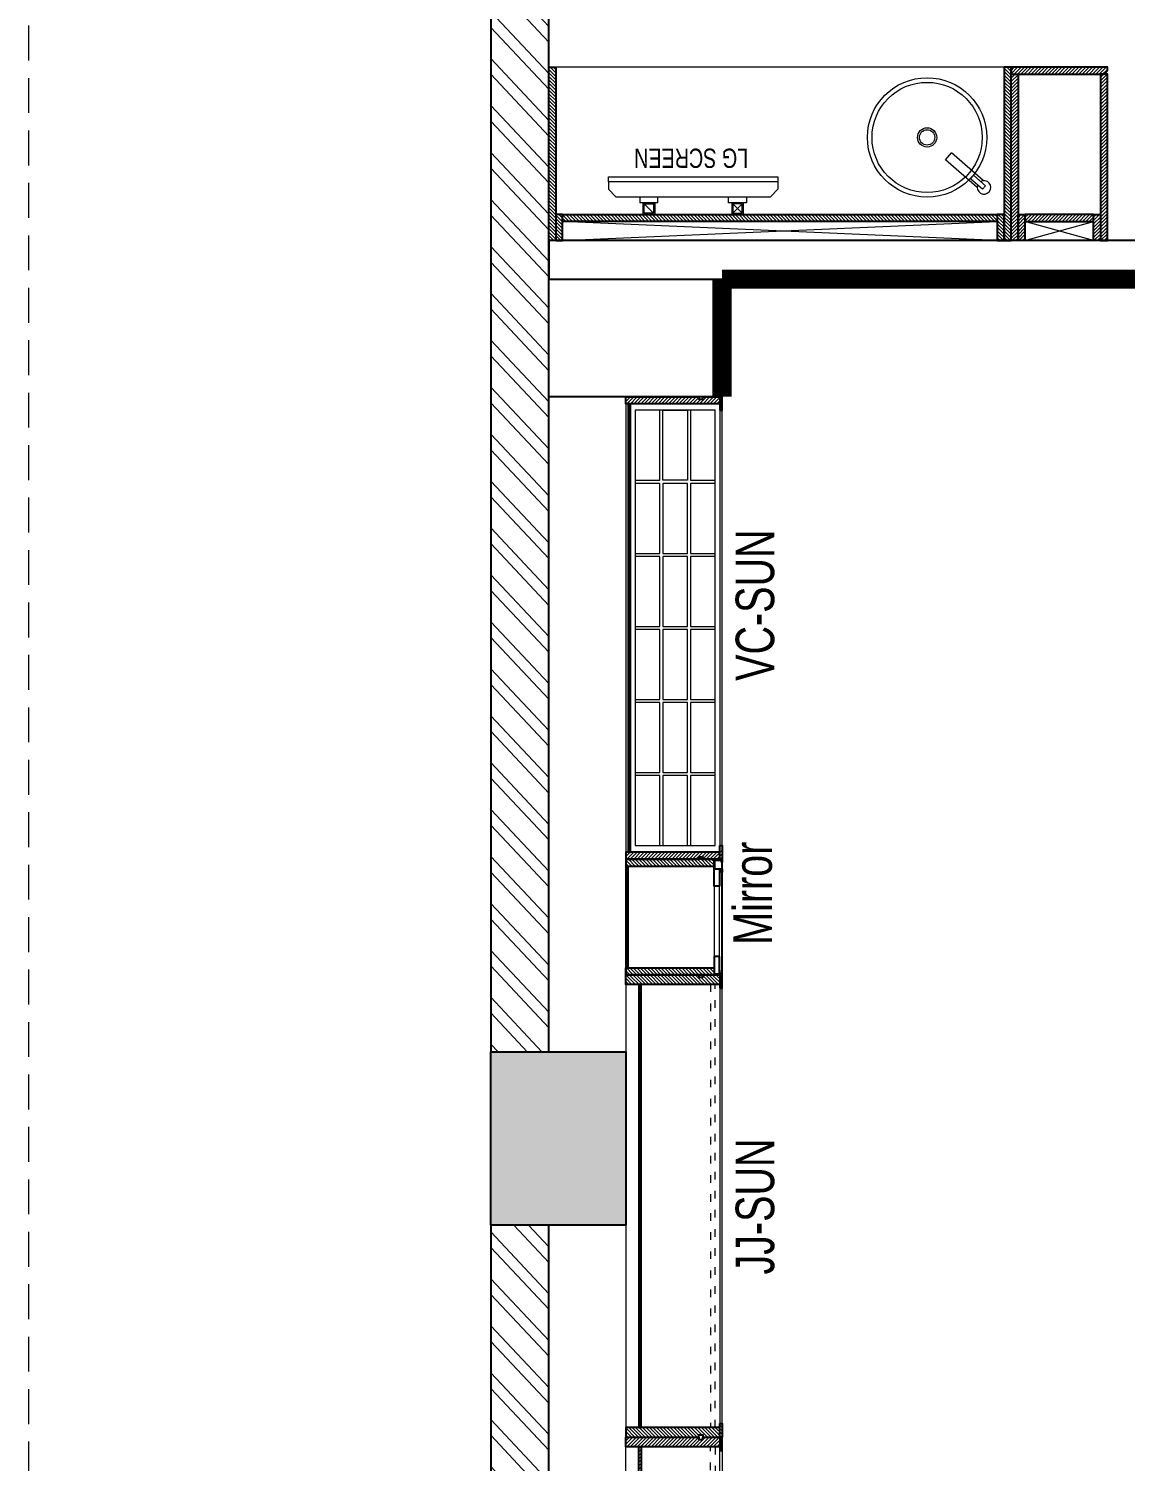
# Model space of a CAD drawing. Header units: feet. Extents: x 6770672 to 6780372, y -5590075 to -5575168.
# Drawn here: x 6770672 to 6773518, y -5581528 to -5577810 of the extents above; entities that cross this region are included whole.
import ezdxf

# ---------------------------------------------------------------- set-up
doc = ezdxf.new("R2010")
doc.units = ezdxf.units.FT
doc.header["$LTSCALE"] = 33
doc.header["$MEASUREMENT"] = 0
doc.linetypes.add('a_p6_plan_L18$0$HIDDEN', pattern=[0.375, 0.25, -0.125])
doc.linetypes.add('ACAD_ISO03W100', pattern=[30, 12, -18])
doc.layers.add('A-WALL', color=1, linetype='Continuous')
doc.layers.add('column', color=10, linetype='Continuous')
for name, color, linetype, lineweight in [('beam', 90, 'Continuous', 9), ('Floor-Unit', 1, 'Continuous', 13), ('LENS-PARTITION', 21, 'Continuous', 25), ('LENS_DIMENSION', 193, 'Continuous', 0), ('LENS_TEXT', 31, 'Continuous', 5), ('LK-FF&E WALL', 1, 'Continuous', 9), ('LK-IT', 3, 'Continuous', 18), ('LK-MIRROR', 133, 'Continuous', 13), ('LN-ELEVATION-1', 81, 'Continuous', 25), ('LN-ELEVATION-2', 103, 'Continuous', 20), ('LN-ELEVATION-3', 125, 'Continuous', 18), ('LN-ELEVATION-4', 145, 'Continuous', 13), ('LN-HATCH', 251, 'Continuous', 0), ('PLANO-TXT', 252, 'Continuous', 5), ('TV', 92, 'Continuous', 18)]:
    doc.layers.add(name, color=color, linetype=linetype, lineweight=lineweight)
doc.styles.add('LK TXT', font='GILC____.TTF', dxfattribs={"height": 100})
doc.styles.get("Standard").update_dxf_attribs({"font": 'GILC____.TTF'})
pattern_1 = [(45, (35858.5, -100655.3575), (-4.4194174, 4.4194174), [])]
pattern_2 = [(45, (7858054.0837, 3504049.203), (-4.4901280605, 4.4901280605), [])]

# ---------------------------------------------------------------- blocks, each defined once
blk = doc.blocks.new('A$C3fdafdbe')
at = {"layer": 'column'}
h = blk.add_hatch(color=8, dxfattribs=at)
h.dxf.hatch_style = 1
h.paths.add_polyline_path([(7625, 13757.5), (7125, 13757.5), (7125, 13207.5), (7625, 13207.5)])
h.paths.add_polyline_path([(1550, 13710), (1200, 13710), (1200, 13260), (1550, 13260)])
h.paths.add_polyline_path([(1550, 8460), (1200, 8460), (1200, 8010), (1550, 8010)])
h.paths.add_polyline_path([(7625, 8507.5), (7125, 8507.5), (7125, 7957.5), (7625, 7957.5)])
h.paths.add_polyline_path([(7480, 860), (7270, 860), (7270, 650), (7480, 650)])
h.paths.add_polyline_path([(1480, 860), (1270, 860), (1270, 650), (1480, 650)])
h.paths.add_polyline_path([(1550, 3210), (1200, 3210), (1200, 2760), (1550, 2760)])
at = {"layer": 'LN-HATCH'}
h = blk.add_hatch(dxfattribs=at)
h.set_pattern_fill('ANSI32', color=256, scale=222, angle=268.1105)
h.set_pattern_definition([(313.1105193, (-3157722.67, 5466645.49), (60.7755651, 56.8937008), []), (313.1105193, (-3157723.96, 5466606.27), (60.7755651, 56.8937008), [])])
h.paths.add_polyline_path([(9550, -710), (9700, -710), (9700, 13410), (9550, 13410)])
h.paths.add_polyline_path([(9700, 13410), (7625, 13410), (7625, 13560), (9700, 13560)])
h.paths.add_polyline_path([(7125, 13410), (1550, 13410), (1550, 13560), (7125, 13560)])
h.paths.add_polyline_path([(1350, 13260), (1200, 13260), (1200, 8460), (1350, 8460)])
h.paths.add_polyline_path([(1350, 8010), (1200, 8010), (1200, 3210), (1350, 3210)])
h.paths.add_polyline_path([(1200, 650), (1270, 650), (1270, 860), (1350, 860), (1350, 2760), (1200, 2760)])
at = {"layer": 'A-WALL'}
for points in [[(1350, 13260), (1200, 13260), (1200, 8460), (1350, 8460)], [(1350, 8010), (1200, 8010), (1200, 3210), (1350, 3210)]]:
    blk.add_lwpolyline(points, close=True, dxfattribs=at)
at = {"layer": 'beam', "linetype": 'a_p6_plan_L18$0$HIDDEN', "lineweight": 5, "ltscale": 11}
blk.add_line((0, 13710), (0, 650), dxfattribs=at)
at = {"layer": 'column'}
blk.add_lwpolyline([(1200, 8460), (1550, 8460), (1550, 8010), (1200, 8010)], close=True, dxfattribs=at)
blk = doc.blocks.new('rtf')
at = {"color": 0, "linetype": 'ByBlock', "lineweight": -2}
for p, q in [((16412.5, -172798.8), (16452.4, -172798.8)), ((16412.5, -172810.8), (16412.5, -172798.8)), ((16425.3, -172793.1), (16535.3, -172793.1)), ((16535.3, -172793.1), (16535.3, -172817.1)), ((16412.5, -172810.8), (16452.4, -172810.8)), ((16425.3, -172817.1), (16535.3, -172817.1))]:
    blk.add_line(p, q, dxfattribs=at)
for centre, radius, start, end in [((16412.5, -172805.1), 17.5, 21.0506, 340.9422), ((16444.5, -172804.8), 9.89, 322.6562, 37.3438)]:
    blk.add_arc(centre, radius, start, end, dxfattribs=at)
blk = doc.blocks.new('dsg')
at = {"color": 0, "linetype": 'ByBlock', "lineweight": -2}
for radius in [155, 143, 25, 20]:
    blk.add_circle((11491.5, -171102.6), radius, dxfattribs=at)
blk.add_blockref('rtf', (-5117.5, 1702.9), dxfattribs=at)
blk = doc.blocks.new('CLINIC - CABINET SINK')
at = {"layer": 'LN-HATCH', "ltscale": 0.5}
h = blk.add_hatch(dxfattribs=at)
h.set_pattern_fill('ANSI31', color=256, scale=2)
h.set_pattern_definition([(45, (4052861.5004, 1708016.356), (-4.4901280605, 4.4901280605), [])])
h.paths.add_polyline_path([(-563.4, 157), (564.6, 157), (564.6, 175), (-563.4, 175)])
h.paths.add_polyline_path([(582.6, 225), (600.6, 225), (600.6, -225), (582.6, -225)])
h.paths.add_polyline_path([(564.6, 225), (582.6, 225), (582.6, 157), (564.6, 157)])
h.paths.add_polyline_path([(-581.4, 225), (-599.4, 225), (-599.4, -225), (-581.4, -225)])
h.paths.add_polyline_path([(-581.4, 225), (-563.4, 225), (-563.4, 157), (-581.4, 157)])
at = {"layer": 'LN-ELEVATION-1', "ltscale": 0.5}
for points in [[(-581.4, 225), (-599.4, 225), (-599.4, -225), (-581.4, -225)], [(-581.4, 225), (-563.4, 225), (-563.4, 157), (-581.4, 157)], [(564.6, 225), (582.6, 225), (582.6, 157), (564.6, 157)], [(582.6, 225), (600.6, 225), (600.6, -225), (582.6, -225)], [(-563.4, 157), (564.6, 157), (564.6, 175), (-563.4, 175)]]:
    blk.add_lwpolyline(points, close=True, dxfattribs=at)
at = {"layer": 'LN-ELEVATION-2', "ltscale": 0.5}
blk.add_line((582.6, -225), (-581.4, -225), dxfattribs=at)
at = {"layer": 'LN-HATCH', "ltscale": 0.5}
for p, q in [((564.6, 225), (-563.4, 175)), ((-563.4, 225), (564.6, 175))]:
    blk.add_line(p, q, dxfattribs=at)
at = {"layer": 'LN-ELEVATION-3', "xscale": -1, "rotation": 41.1558274151866}
blk.add_blockref('dsg', (-103569.3, 136346.7), dxfattribs=at)
blk = doc.blocks.new('CLINIC SCREEN')
at = {"layer": 'TV'}
for p, q in [((-103.1, 42.9), (-127.4, 18.6)), ((-127.4, 42.9), (-103.1, 18.6)), ((102.7, 42.9), (127, 18.6))]:
    blk.add_line(p, q, dxfattribs=at)
at = {"layer": 'TV', "ltscale": 12}
for p, q in [((-220, -19.4), (-200.6, 0)), ((200.6, 0), (-200.6, 0)), ((-138.5, 0), (-138.5, 15.5)), ((-138.5, 15.5), (-92, 15.5)), ((-92, 15.5), (-92, 0)), ((92, 15.5), (92, 0)), ((92, 15.5), (138.5, 15.5)), ((138.5, 0), (138.5, 15.5)), ((220, -19.4), (200.6, 0)), ((-220, -38.8), (-220, -19.4)), ((220, -38.8), (220, -19.4))]:
    blk.add_line(p, q, dxfattribs=at)
at = {"layer": 'TV'}
for points in [[(-130.4, 15.5), (-100.1, 15.5), (-100.1, 45.9), (-130.4, 45.9)], [(-127.4, 18.6), (-103.1, 18.6), (-103.1, 42.9), (-127.4, 42.9)], [(130, 15.5), (99.7, 15.5), (99.7, 45.9), (130, 45.9)], [(127, 18.6), (102.7, 18.6), (102.7, 42.9), (127, 42.9)]]:
    blk.add_lwpolyline(points, close=True, dxfattribs=at)
at = {"layer": 'TV', "ltscale": 12}
blk.add_lwpolyline([(-220, -51.7), (-220, -38.8), (220, -38.8), (220, -51.7)], close=True, dxfattribs=at)
at = {"layer": 'Floor-Unit', "color": 0, "ltscale": 2, "insert": (5.2, -100.4), "char_height": 50, "attachment_point": 5}
blk.add_mtext_dynamic_manual_height_columns('LG SCREEN', width=466.48, gutter_width=12.5, heights=[0], dxfattribs=at)
blk = doc.blocks.new('CLINIC - MOP CLOSET')
at = {"layer": 'LN-HATCH', "ltscale": 0.5}
h = blk.add_hatch(dxfattribs=at)
h.set_pattern_fill('ANSI31', color=256, scale=50, angle=360)
h.set_pattern_definition(pattern_1)
h.paths.add_polyline_path([(-106.4, 216), (-124.4, 216), (-124.4, -216), (-106.4, -216)])
h = blk.add_hatch(dxfattribs=at)
h.set_pattern_fill('ANSI31', color=256, scale=50, angle=360)
h.set_pattern_definition(pattern_1)
h.paths.add_polyline_path([(-106.4, 216), (-88.4, 216), (-88.4, 148), (-106.4, 148)])
h = blk.add_hatch(dxfattribs=at)
h.set_pattern_fill('ANSI31', color=256, scale=50, angle=360)
h.set_pattern_definition(pattern_1)
h.paths.add_polyline_path([(89.6, 216), (107.6, 216), (107.6, 148), (89.6, 148)])
h = blk.add_hatch(dxfattribs=at)
h.set_pattern_fill('ANSI31', color=256, scale=50, angle=360)
h.set_pattern_definition(pattern_1)
h.paths.add_polyline_path([(107.6, 216), (125.6, 216), (125.6, -216), (107.6, -216)])
h = blk.add_hatch(dxfattribs=at)
h.set_pattern_fill('ANSI31', color=256, scale=50, angle=360)
h.set_pattern_definition(pattern_1)
h.paths.add_polyline_path([(-88.4, 148), (89.6, 148), (89.6, 166), (-88.4, 166)])
h = blk.add_hatch(dxfattribs=at)
h.set_pattern_fill('ANSI31', color=256, scale=50, angle=360)
h.set_pattern_definition([(45, (35894.5, -101037.3575), (-4.4194174, 4.4194174), [])])
h.paths.add_polyline_path([(-115.4, -216), (-124.4, -225), (-124.4, -234), (125.6, -234), (125.6, -216)])
at = {"layer": 'LN-ELEVATION-1', "ltscale": 0.5}
for points in [[(-106.4, 216), (-124.4, 216), (-124.4, -216), (-106.4, -216)], [(-106.4, 216), (-88.4, 216), (-88.4, 148), (-106.4, 148)], [(89.6, 216), (107.6, 216), (107.6, 148), (89.6, 148)], [(107.6, 216), (125.6, 216), (125.6, -216), (107.6, -216)], [(-88.4, 148), (89.6, 148), (89.6, 166), (-88.4, 166)], [(-124.4, -225), (-124.4, -234), (125.6, -234), (125.6, -216), (-115.4, -216)]]:
    blk.add_lwpolyline(points, close=True, dxfattribs=at)
at = {"layer": 'LN-HATCH', "ltscale": 0.5}
for p, q in [((89.6, 216), (-88.4, 166)), ((-88.4, 216), (89.6, 166))]:
    blk.add_line(p, q, dxfattribs=at)
blk = doc.blocks.new('JJ SH 1200')
at = {"layer": 'LN-HATCH', "ltscale": 0.5}
h = blk.add_hatch(dxfattribs=at)
h.set_pattern_fill('ANSI31', color=256, scale=2)
h.set_pattern_definition([(45, (4097187.331, 1708800.267), (-4.4901280605, 4.4901280605), [])])
h.paths.add_polyline_path([(792.1, 220), (792.1, 30), (786.1, 30), (786.1, 20), (792.1, 20), (792.1, -24), (767.1, -24), (767.1, 220)])
h.paths.add_polyline_path([(-382.9, 180), (767.1, 180), (767.1, 186), (-382.9, 186)])
h.paths.add_polyline_path([(757.1, -24), (757.1, -30), (792.1, -30), (792.1, -24)])
h.paths.add_polyline_path([(-407.9, 220), (-407.9, 30), (-401.9, 30), (-401.9, 20), (-407.9, 20), (-407.9, -24), (-382.9, -24), (-382.9, 220)])
h.paths.add_polyline_path([(-372.9, -24), (-372.9, -30), (-407.9, -30), (-407.9, -24)])
at = {"layer": 'LN-ELEVATION-1', "ltscale": 0.5}
for points in [[(-407.9, 220), (-407.9, 30), (-401.9, 30), (-401.9, 20), (-407.9, 20), (-407.9, -24), (-382.9, -24), (-382.9, 220)], [(-382.9, 180), (767.1, 180), (767.1, 186), (-382.9, 186)], [(792.1, 220), (792.1, 30), (786.1, 30), (786.1, 20), (792.1, 20), (792.1, -24), (767.1, -24), (767.1, 220)], [(-372.9, -24), (-372.9, -30), (-407.9, -30), (-407.9, -24)], [(757.1, -24), (757.1, -30), (792.1, -30), (792.1, -24)]]:
    blk.add_lwpolyline(points, close=True, dxfattribs=at)
at = {"layer": 'LN-ELEVATION-3', "ltscale": 0.5}
for p, q in [((767.1, 220), (-382.9, 220)), ((757.1, -24), (-372.9, -24)), ((-372.9, -30), (757.1, -30))]:
    blk.add_line(p, q, dxfattribs=at)
at = {"layer": 'LN-ELEVATION-4', "linetype": 'ACAD_ISO03W100', "ltscale": 0.05}
blk.add_lwpolyline([(767.1, 0), (-382.9, 0), (-382.9, -12), (767.1, -12)], close=True, dxfattribs=at)
blk = doc.blocks.new('MIRROR')
at = {"layer": 'LN-HATCH', "ltscale": 0.5}
h = blk.add_hatch(dxfattribs=at)
h.set_pattern_fill('ANSI31', color=256, scale=2)
h.set_pattern_definition([(45, (4060433.7416, 1708720.787), (-4.4901280605, 4.4901280605), [])])
h.paths.add_polyline_path([(212.9, 101.3), (230.9, 101.3), (230.9, -127.7), (212.9, -127.7)])
h.paths.add_polyline_path([(230.9, 95.3), (494.9, 95.3), (494.9, 101.3), (230.9, 101.3)])
h.paths.add_polyline_path([(512.9, 101.3), (494.9, 101.3), (494.9, -127.7), (512.9, -127.7)])
at = {"layer": 'Defpoints'}
blk.add_lwpolyline([(512.9, 101.3), (212.9, 101.3), (212.9, -148.7), (512.9, -148.7)], close=True, dxfattribs=at)
at = {"layer": 'LN-ELEVATION-1'}
for points in [[(212.9, 101.3), (230.9, 101.3), (230.9, -127.7), (212.9, -127.7)], [(230.9, 95.3), (494.9, 95.3), (494.9, 101.3), (230.9, 101.3)], [(512.9, 101.3), (494.9, 101.3), (494.9, -127.7), (512.9, -127.7)], [(259.9, -141.7), (259.9, -127.7), (214.9, -127.7), (214.9, -148.7), (223.9, -148.7), (223.9, -147.2), (216.4, -147.2), (216.4, -141.7)], [(442.9, -141.7), (442.9, -127.7), (487.9, -127.7), (487.9, -148.7), (478.9, -148.7), (478.9, -147.2), (486.4, -147.2), (486.4, -141.7)], [(504.9, -148.7), (504.9, -147.2), (509.4, -147.2), (509.4, -129.2), (487.9, -129.2), (487.9, -127.7), (510.9, -127.7), (510.9, -148.7)]]:
    blk.add_lwpolyline(points, close=True, dxfattribs=at)
at = {"layer": 'LN-ELEVATION-2', "color": 4, "lineweight": 0}
blk.add_lwpolyline([(216.4, -141.7), (486.4, -141.7), (486.4, -147.2), (216.4, -147.2)], close=True, dxfattribs=at)
at = {"layer": 'LN-ELEVATION-2'}
blk.add_lwpolyline([(259.9, -141.7), (442.9, -141.7), (442.9, -127.7), (259.9, -127.7)], close=True, dxfattribs=at)
at = {"layer": 'LN-ELEVATION-4', "ltscale": 0.5}
blk.add_line((478.9, -148.7), (223.9, -148.7), dxfattribs=at)
blk = doc.blocks.new('VC HD 1200')
at = {"layer": 'LN-HATCH', "ltscale": 0.5}
h = blk.add_hatch(dxfattribs=at)
h.set_pattern_fill('ANSI31', color=256, scale=2)
h.set_pattern_definition([(45, (3760859.753, 1795248.936), (-4.490128061, 4.490128061), [])])
h.paths.add_polyline_path([(-1200, 250), (-1200, 60), (-1194, 60), (-1194, 50), (-1200, 50), (-1200, 6), (-1182, 6), (-1182, 250)])
h = blk.add_hatch(dxfattribs=at)
h.set_pattern_fill('ANSI31', color=256, scale=2)
h.set_pattern_definition(pattern_2)
h.paths.add_polyline_path([(0, 250), (0, 60), (-6, 60), (-6, 50), (0, 50), (0, 6), (-18, 6), (-18, 250)])
h = blk.add_hatch(dxfattribs=at)
h.set_pattern_fill('ANSI31', color=256, scale=2)
h.set_pattern_definition([(45, (7858047.0837, 3504049.203), (-4.4901280605, 4.4901280605), [])])
h.paths.add_polyline_path([(-1165, 6), (-1165, 0), (-1200, 0), (-1200, 6)])
h = blk.add_hatch(dxfattribs=at)
h.set_pattern_fill('ANSI31', color=256, scale=2)
h.set_pattern_definition(pattern_2)
h.paths.add_polyline_path([(-28, 6), (-28, 0), (0, 0), (0, 6)])
at = {"layer": 'LN-ELEVATION-1', "ltscale": 0.5}
for points in [[(-1200, 250), (-1200, 60), (-1194, 60), (-1194, 50), (-1200, 50), (-1200, 6), (-1182, 6), (-1182, 250)], [(-18, 238), (-1182, 238), (-1182, 244), (-18, 244)], [(0, 250), (0, 60), (-6, 60), (-6, 50), (0, 50), (0, 6), (-18, 6), (-18, 250)], [(-1165, 6), (-1165, 0), (-1200, 0), (-1200, 6)], [(-35, 6), (-35, 0), (0, 0), (0, 6)]]:
    blk.add_lwpolyline(points, close=True, dxfattribs=at)
at = {"layer": 'LN-ELEVATION-3', "ltscale": 0.5}
for p, q in [((-1182, 250), (-18, 250)), ((-1165, 6), (-35, 6)), ((-35, 0), (-1165, 0))]:
    blk.add_line(p, q, dxfattribs=at)
for points in [[(-1165, 226), (-35, 226), (-35, 18), (-1165, 18)], [(-1165, 226), (-983.3, 226), (-983.3, 162), (-1165, 162)], [(-975.3, 226), (-793.7, 226), (-793.7, 162), (-975.3, 162)], [(-785.7, 226), (-604, 226), (-604, 162), (-785.7, 162)], [(-596, 226), (-414.3, 226), (-414.3, 162), (-596, 162)], [(-406.3, 226), (-224.7, 226), (-224.7, 162), (-406.3, 162)], [(-216.7, 226), (-35, 226), (-35, 162), (-216.7, 162)], [(-1165, 90), (-983.3, 90), (-983.3, 154), (-1165, 154)], [(-975.3, 154), (-793.7, 154), (-793.7, 90), (-975.3, 90)], [(-785.7, 154), (-604, 154), (-604, 90), (-785.7, 90)], [(-596, 154), (-414.3, 154), (-414.3, 90), (-596, 90)], [(-406.3, 154), (-224.7, 154), (-224.7, 90), (-406.3, 90)], [(-216.7, 154), (-35, 154), (-35, 90), (-216.7, 90)], [(-1165, 82), (-983.3, 82), (-983.3, 18), (-1165, 18)], [(-975.3, 82), (-793.7, 82), (-793.7, 18), (-975.3, 18)], [(-785.7, 82), (-604, 82), (-604, 18), (-785.7, 18)], [(-596, 82), (-414.3, 82), (-414.3, 18), (-596, 18)], [(-406.3, 82), (-224.7, 82), (-224.7, 18), (-406.3, 18)], [(-216.7, 82), (-35, 82), (-35, 18), (-216.7, 18)]]:
    blk.add_lwpolyline(points, close=True, dxfattribs=at)

msp = doc.modelspace()

# ---------------------------------------------------------------- linework, layer by layer
at = {"layer": 'LENS-PARTITION'}
for points in [[(6773621.6, -5578359.8), (6772021.6, -5578359.8), (6772021.6, -5578459.8), (6773621.6, -5578459.8)], [(6772471.6, -5578765.1), (6772021.6, -5578765.1), (6772021.6, -5578459.8), (6772471.6, -5578459.8)]]:
    msp.add_lwpolyline(points, close=True, dxfattribs=at)
at = {"layer": 'LK-MIRROR', "linetype": 'ACAD_ISO03W100', "ltscale": 0.05, "const_width": 50}
for points in [[(6773621.6, -5578459.8), (6772471.6, -5578459.8)], [(6772471.6, -5578459.8), (6772471.6, -5578765.1)]]:
    msp.add_lwpolyline(points, dxfattribs=at)

# ---------------------------------------------------------------- block references
at = {"layer": 'LENS_DIMENSION'}
msp.add_blockref('A$C3fdafdbe', (6770671.6, -5588925.1), dxfattribs=at)
at = {"layer": 'LK-FF&E WALL', "xscale": -1}
for name, p, rotation in [('CLINIC - CABINET SINK', (6772621, -5578134.8), 180), ('VC HD 1200', (6772471.6, -5579965.1), 90), ('JJ SH 1200', (6772441.6, -5581873.1), 90)]:
    msp.add_blockref(name, p, dxfattribs=dict(at, rotation=rotation))
at = {"layer": 'LK-FF&E WALL'}
for name, p, rotation in [('CLINIC - MOP CLOSET', (6773347.3, -5578143.8), 180), ('MIRROR', (6772323, -5580478.1), 90), ('JJ SH 1200', (6772441.6, -5581057.2), 90)]:
    msp.add_blockref(name, p, dxfattribs=dict(at, rotation=rotation))
at = {"layer": 'LK-IT', "rotation": 180}
msp.add_blockref('CLINIC SCREEN', (6772396.6, -5578245.9), dxfattribs=at)

# ---------------------------------------------------------------- texts
at = {"layer": 'LENS_TEXT', "linetype": 'Continuous', "ltscale": 3, "insert": (6772551.6, -5580053.6), "char_height": 100, "width": 324.474, "attachment_point": 5, "rotation": 90, "style": 'LK TXT'}
msp.add_mtext('{\\C7;Mirror}', dxfattribs=at)
at = {"layer": 'PLANO-TXT', "linetype": 'Continuous', "ltscale": 3, "char_height": 100, "width": 244.677, "attachment_point": 5, "rotation": 90, "style": 'LK TXT'}
for s, insert in [('VC-SUN', (6772557.5, -5579305.9)), ('JJ-SUN', (6772557.5, -5580866.8))]:
    msp.add_mtext(s, dxfattribs=dict(at, insert=insert))

doc.saveas('drawing.dxf')
